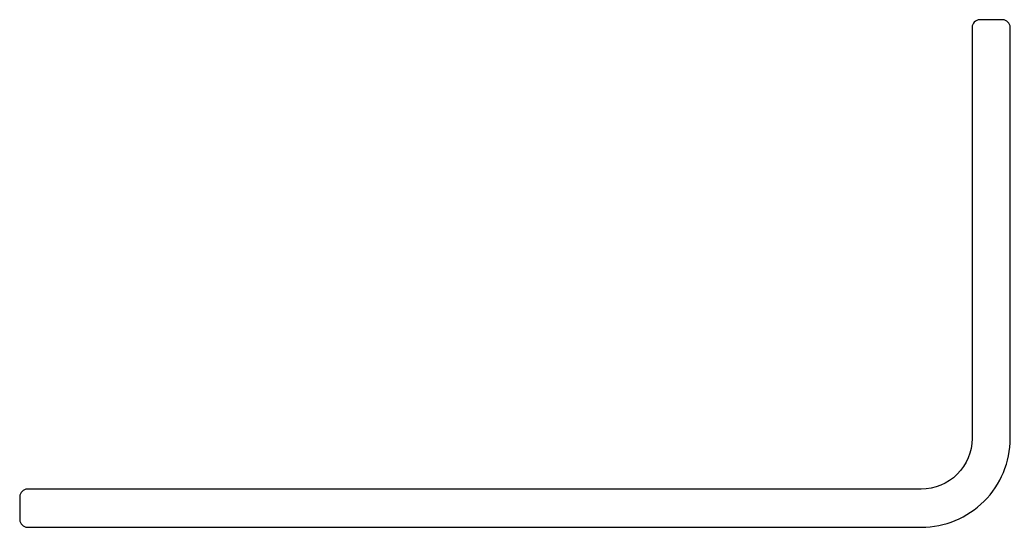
# Model space of a CAD drawing. Extents: x 138.4 to 177.4, y 217 to 237.
import ezdxf

# ---------------------------------------------------------------- set-up
doc = ezdxf.new("R2010")
doc.units = 0
doc.header["$LTSCALE"] = 15
doc.layers.add('KALIN_CIZGI', color=7, linetype='CONTINUOUS')

msp = doc.modelspace()

# ---------------------------------------------------------------- linework, layer by layer
at = {"layer": 'KALIN_CIZGI', "ltscale": 0.2}
msp.add_lwpolyline([(138.665, 218.503, 0.414214), (138.365, 218.203), (138.365, 217.303, 0.414214), (138.665, 217.003), (173.865, 217.003, 0.414214), (177.365, 220.503), (177.365, 236.703, 0.414214), (177.065, 237.003), (176.165, 237.003, 0.414214), (175.865, 236.703), (175.865, 220.503, -0.414214), (173.865, 218.503)], format="xyb", close=True, dxfattribs=at)

doc.saveas('drawing.dxf')
